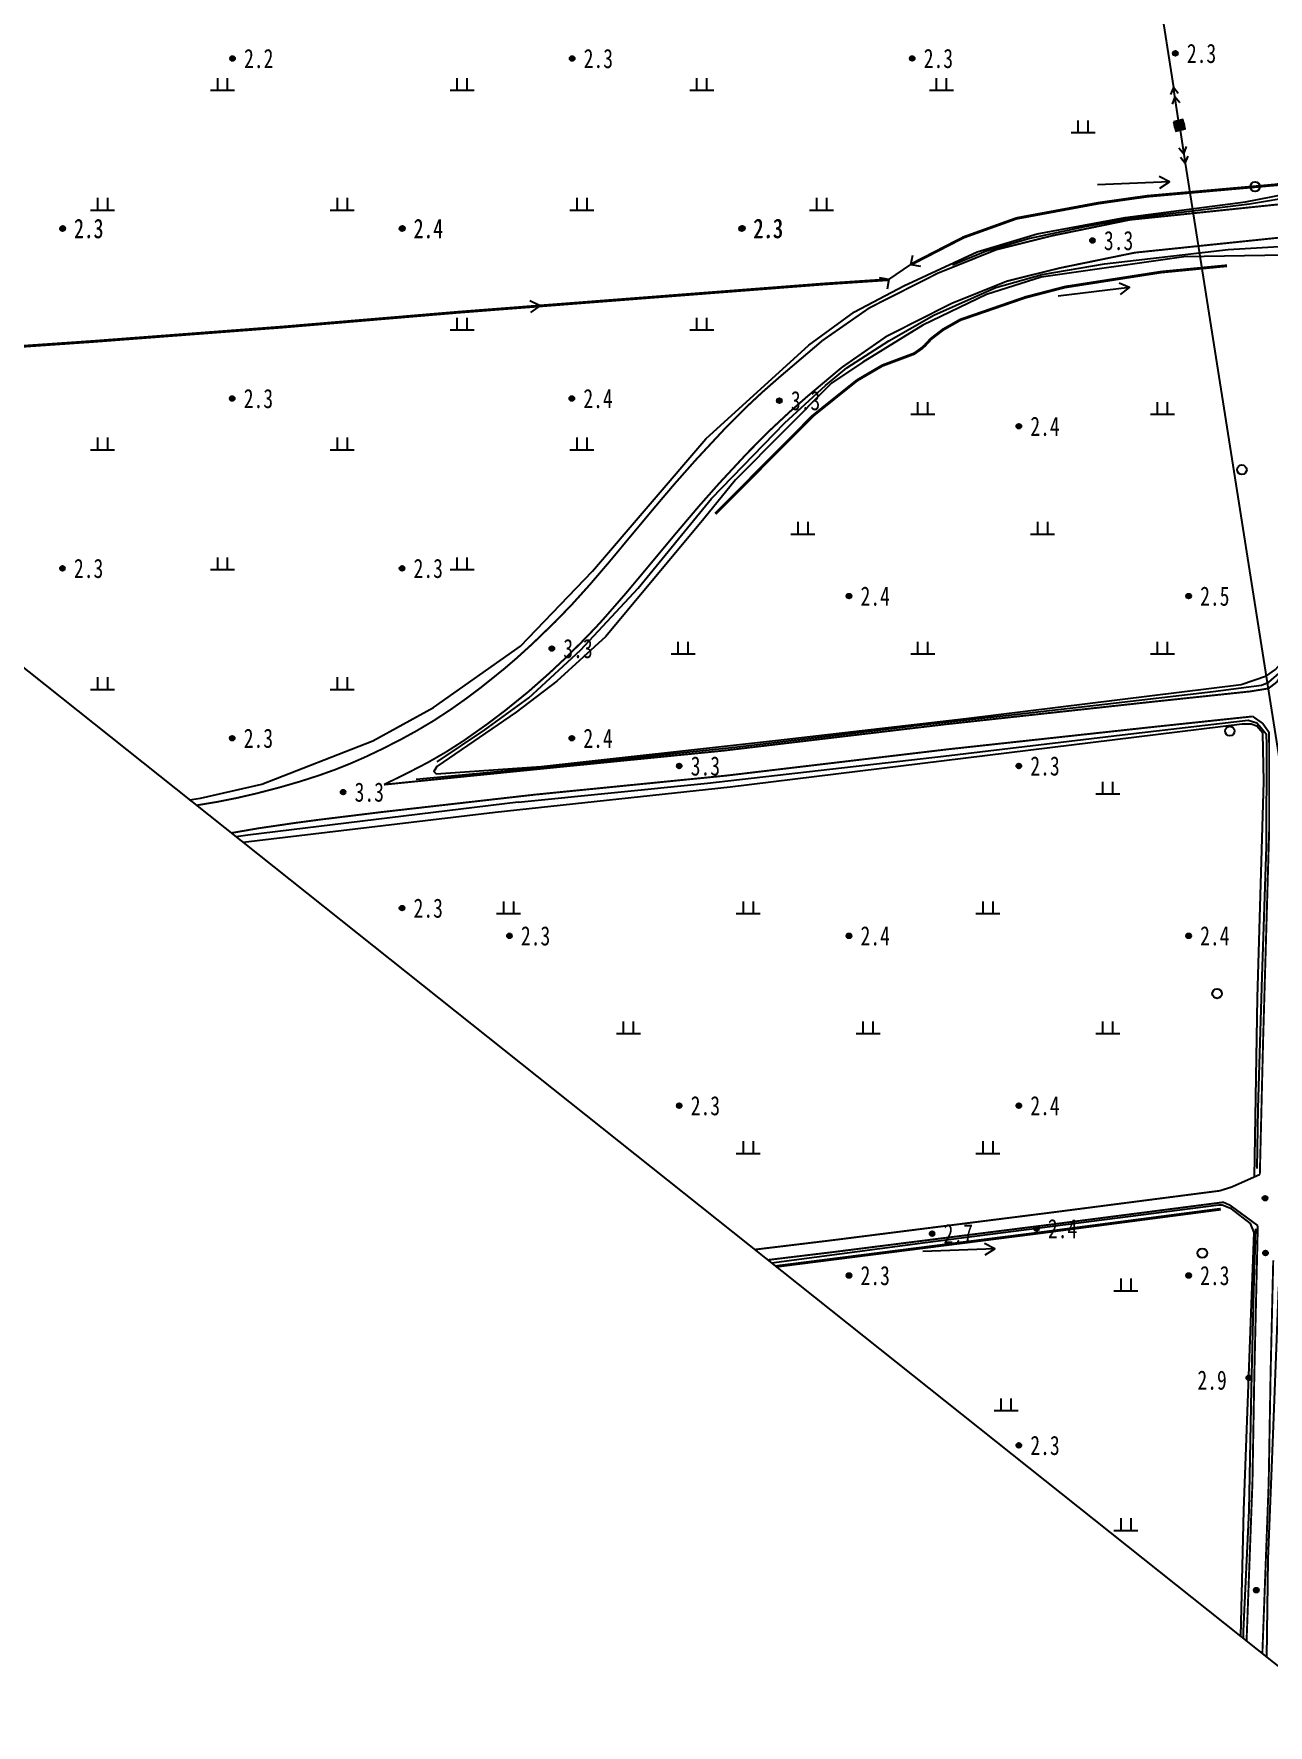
# Model space of a CAD drawing. Header units: metres. Extents: x 494039 to 619385, y 3351420 to 3402703.
# Drawn here: x 581874.1 to 582131.6, y 3396164.6 to 3396517.3 of the extents above; entities that cross this region are included whole.
import ezdxf
from ezdxf.enums import TextEntityAlignment as Align

# ---------------------------------------------------------------- set-up
doc = ezdxf.new("R2010")
doc.units = ezdxf.units.M
for name, pattern in [('2180', [0]), ('8521', [0]), ('9376', [0])]:
    doc.linetypes.add(name, pattern=pattern)
for name, color, linetype in [('220200', 130, 'Continuous'), ('220900', 130, '2180'), ('261301', 141, 'Continuous'), ('420500', 8, 'Continuous'), ('510301', 8, 'Continuous'), ('510303', 8, 'Continuous'), ('541000', 8, 'Continuous'), ('720100', 8, 'Continuous'), ('760201', 8, '8521'), ('810302', 8, 'Continuous'), ('810510', 8, 'Continuous'), ('范围线', 8, 'Continuous')]:
    doc.layers.add(name, color=color, linetype=linetype)

# ---------------------------------------------------------------- blocks, each defined once
blk = doc.blocks.new('gc170')
at = {"linetype": 'Continuous'}
blk.add_circle((0, 0), 0.5, dxfattribs=at)
blk = doc.blocks.new('gc002')
at = {"linetype": 'Continuous'}
blk.add_hatch(color=256, dxfattribs=at).paths.add_polyline_path([(0.5, 0.5), (-0.5, 0.5), (-0.5, -0.5), (0.5, -0.5)])
blk.add_lwpolyline([(-0.5, -0.5), (0.5, -0.5), (0.5, 0.5), (-0.5, 0.5), (-0.5, -0.5)])
blk = doc.blocks.new('gu')
at = {"flags": 128}
for points in [[(3.75, 0), (-3.75, 0)], [(2.71, -0.6), (3.75, 0), (3.75, 0), (2.71, 0.6)]]:
    blk.add_lwpolyline(points, dxfattribs=at)
blk = doc.blocks.new('p_point')
for radius in [0.25, 0.2, 0.15, 0.1, 0.05]:
    blk.add_circle((0, 0), radius)
blk.add_point((0, 0))
blk = doc.blocks.new('vm')
at = {"linetype": 'Continuous'}
for p, q in [((1.25, 0), (-1.25, 0)), ((-0.5, 0), (-0.5, 1.3)), ((0.5, 1.3), (0.5, 0))]:
    blk.add_line(p, q, dxfattribs=at)
blk = doc.blocks.new('gc013a')
at = {"linetype": 'Continuous'}
blk.add_line((0.5, 0), (4, 0), dxfattribs=at)
at = {"linetype": 'Continuous', "flags": 128}
for points in [[(2.31, -0.4), (3, 0), (2.31, 0.4)], [(3.31, -0.4), (4, 0), (3.31, 0.4)]]:
    blk.add_lwpolyline(points, dxfattribs=at)
blk = doc.blocks.new('1-3&1-4')
at = {"layer": '220200', "color": 141, "linetype": 'Continuous', "const_width": 0.6, "flags": 128}
for points in [[(582138.7237, 3396577.2333), (582137.282, 3396529.0116), (582135.8874, 3396487.6), (582135.6724, 3396486.6321), (582133.4619, 3396485.8517), (582106.3471, 3396483.449), (582096.226, 3396482.0143), (582079.097, 3396478.8324), (582068.1128, 3396474.8905), (582057.1012, 3396469.223)], [(581795.1246, 3396446.2422), (581816.7896, 3396447.7706), (581854.1855, 3396450.9424), (581886.3882, 3396453.1652), (581925.9855, 3396456.168), (581962.625, 3396459.2589), (582038.8786, 3396465.1497), (582052.5126, 3396466.0597)], [(582045.8541, 3396445.0458), (582051.1279, 3396448.1364), (582057.7867, 3396450.629), (582059.3232, 3396451.7225), (582060.0187, 3396452.3313), (582061.2805, 3396453.7001), (582063.7983, 3396455.6341), (582067.4103, 3396457.6805), (582081.0538, 3396462.3882), (582089.2594, 3396464.516), (582109.2757, 3396467.6329), (582123.0551, 3396468.966)], [(582045.8541, 3396445.0458), (582036.6144, 3396437.6431), (582016.3113, 3396417.2171)], [(582121.7494, 3396272.1957), (582082.5999, 3396267.0703), (582028.8911, 3396260.2344)]]:
    blk.add_lwpolyline(points, dxfattribs=at)
at = {"layer": '220900', "color": 141, "linetype": 'Continuous'}
for p, q in [((582057.1012, 3396469.223), (582057.4629, 3396471.19)), ((582052.5126, 3396466.0597), (582050.5456, 3396466.4214)), ((582057.1012, 3396469.223), (582059.0682, 3396468.8613)), ((582052.5126, 3396466.0597), (582052.1509, 3396464.0927))]:
    blk.add_line(p, q, dxfattribs=at)
at = {"layer": '220900', "color": 141, "linetype": '2180', "flags": 128}
blk.add_lwpolyline([(582052.5126, 3396466.0597), (582057.1012, 3396469.223)], dxfattribs=at)
at = {"layer": '420500', "color": 8, "linetype": 'Continuous', "const_width": 0.4, "flags": 128}
for points in [[(582139.3679, 3396482.332), (582102.7973, 3396478.5425), (582086.5908, 3396475.2221), (582074.9998, 3396472.3391), (582062.756, 3396467.4243), (582048.4409, 3396460.1805), (582038.682, 3396453.3912)], [(582042.6327, 3396447.7124), (582051.9953, 3396454.226), (582065.6116, 3396461.1162), (582077.1333, 3396465.7411), (582088.1206, 3396468.4739), (582103.847, 3396471.696), (582140.1346, 3396475.4566)], [(582140.1346, 3396475.4566), (582140.624, 3396472.5092), (582139.9203, 3396451.7901), (582138.6693, 3396418.6791), (582138.6605, 3396394.6122), (582138.0094, 3396391.9512), (582135.0065, 3396384.5779), (582133.4351, 3396382.1398), (582131.7103, 3396380.7935), (582127.8446, 3396380.1683)], [(581908.0187, 3396356.4125), (581912.404, 3396357.1425), (581916.3708, 3396357.929), (581920.617, 3396358.9096), (581925.4388, 3396360.167), (581929.6118, 3396361.3777), (581933.6826, 3396362.6858), (581937.0713, 3396363.8983), (581939.9765, 3396365.0565), (581943.244, 3396366.4873), (581946.8721, 3396368.2093), (581950.8454, 3396370.2429), (581953.9739, 3396371.9611), (581957.425, 3396374.0073), (581961.004, 3396376.3464), (581964.1335, 3396378.557), (581967.5071, 3396381.0864), (581972.2887, 3396384.9277), (581974.833, 3396387.1172), (581978.1018, 3396390.0827), (581982.8636, 3396394.6796), (581986.4397, 3396398.3776), (581990.0313, 3396402.3635), (581993.9604, 3396406.9481), (582003.4096, 3396418.2988), (582007.7521, 3396423.4209), (582012.2646, 3396428.518), (582018.0533, 3396434.7346), (582022.7028, 3396439.42), (582026.0786, 3396442.5728), (582029.7668, 3396445.8072), (582038.682, 3396453.3912)], [(582042.6327, 3396447.7124), (582035.5411, 3396441.7523), (582031.7902, 3396438.4706), (582027.5042, 3396434.4721), (582022.9603, 3396429.889), (582016.9909, 3396423.4684), (582012.8736, 3396418.8158), (582008.074, 3396413.1529), (581997.7008, 3396400.7212), (581992.8225, 3396395.1365), (581991.1934, 3396393.3671), (581988.2677, 3396390.3351), (581984.9905, 3396387.1082), (581981.6368, 3396383.9591), (581977.3114, 3396380.1396), (581972.6073, 3396376.3246), (581968.7453, 3396373.3976), (581963.7983, 3396369.9071), (581959.9861, 3396367.4654), (581956.2961, 3396365.3422), (581952.415, 3396363.3362), (581947.1573, 3396360.7329)], [(582127.8446, 3396380.1683), (582107.0311, 3396377.9641), (582064.4082, 3396373.3275), (582017.9763, 3396367.817), (581978.2122, 3396363.867)], [(581978.7298, 3396358.6567), (582018.5437, 3396362.6117), (582064.9999, 3396368.125), (582107.5899, 3396372.7581), (582128.396, 3396374.9615)], [(582128.396, 3396374.9615), (582130.4718, 3396373.5197), (582131.8271, 3396371.6045), (582131.8463, 3396351.485), (582130.5807, 3396307.6628), (582129.8915, 3396279.4168)], [(581978.2122, 3396363.867), (581947.1573, 3396360.7329)], [(581978.7298, 3396358.6567), (581946.6213, 3396355.0045), (581933.7951, 3396353.4331), (581928.6725, 3396352.7529), (581921.0045, 3396351.6305), (581915.2728, 3396350.6404)], [(582129.8915, 3396279.4168), (582123.9867, 3396276.7956), (582121.5158, 3396276.0243), (582086.9501, 3396271.5569), (582040.0661, 3396265.631), (582024.4717, 3396263.751)], [(582027.191, 3396261.5872), (582040.3692, 3396263.176), (582087.2637, 3396269.1032), (582122.2876, 3396273.6298), (582123.6885, 3396272.9945), (582129.4672, 3396268.7523)], [(582129.4672, 3396268.7523), (582128.7477, 3396237.9539), (582128.3499, 3396215.1977), (582127.1223, 3396182.072)], [(582130.4158, 3396179.4514), (582131.7371, 3396215.1053), (582132.1353, 3396237.8847), (582132.6872, 3396261.5098)]]:
    blk.add_lwpolyline(points, dxfattribs=at)
at = {"layer": '541000', "color": 8, "linetype": 'Continuous'}
for p, q in [((582085.8024, 3396672.3636), (582111.8554, 3396506.1568)), ((582114.3389, 3396490.3507), (582155.2985, 3396230.2845))]:
    blk.add_line(p, q, dxfattribs=at)
at = {"layer": '760201', "color": 8, "linetype": '8521', "flags": 128}
for points in [[(582055.5929, 3396464.8017), (582070.9019, 3396471.8801), (582083.4582, 3396475.6033), (582101.8043, 3396478.9937), (582126.878, 3396482.2865), (582137.9474, 3396484.4471), (582138.9805, 3396485.3537), (582139.2613, 3396486.5361), (582141.12, 3396504.1859), (582141.6541, 3396539.8622), (582143.3315, 3396578.5794), (582142.9277, 3396586.453)], [(581979.98, 3396364.5146), (582028.8487, 3396369.9039), (582068.6383, 3396374.5258), (582125.9847, 3396381.6376), (582131.2662, 3396383.4121), (582133.1526, 3396384.7224), (582134.2847, 3396385.9974), (582135.0396, 3396387.2548), (582137.6363, 3396395.8649), (582137.2254, 3396407.2887), (582138.2482, 3396469.324), (582137.1074, 3396470.6798), (582135.1946, 3396471.1576), (582114.0536, 3396470.8512), (582084.2478, 3396466.5931), (582072.8839, 3396462.9319), (582059.5991, 3396456.5791), (582047.0968, 3396448.8805), (582040.5582, 3396444.5015)], [(581906.5506, 3396357.5807), (581908.8709, 3396357.9011), (581921.6505, 3396360.8042), (581944.8658, 3396369.88), (581957.5237, 3396376.8384), (581975.6588, 3396389.6075), (581990.6289, 3396405.2493), (582014.3381, 3396432.8903), (582035.767, 3396452.4215), (582045.313, 3396459.3626), (582055.5929, 3396464.8017)], [(582040.5582, 3396444.5015), (582020.5223, 3396424.2856), (582013.8744, 3396416.1618), (581993.4233, 3396391.6598), (581983.21, 3396382.3411), (581974.7594, 3396375.8583), (581958.1591, 3396364.486), (581957.5302, 3396363.4525), (581958.0325, 3396362.9597), (581979.98, 3396364.5146)], [(582128.76, 3396278.9145), (582129.405, 3396316.2376), (582130.706, 3396361.4153), (582130.5403, 3396371.4919), (582129.2683, 3396372.9138), (582128.1153, 3396373.3139), (582126.2293, 3396373.3479), (582019.3594, 3396360.2094), (581970.3875, 3396354.9491)], [(581970.3875, 3396354.9491), (581917.7482, 3396348.6707)], [(582125.8964, 3396183.0475), (582126.543, 3396209.3991), (582128.7112, 3396267.3082), (582127.9631, 3396269.2114), (582123.9508, 3396272.2322), (582122.0345, 3396273.0551), (582121.355, 3396273.0219), (582060.0734, 3396265.161), (582028.0312, 3396260.9186)]]:
    blk.add_lwpolyline(points, dxfattribs=at)
at = {"layer": '810510', "color": 8, "linetype": '9376', "flags": 128}
for points in [[(582137.7138, 3396483.4755), (582127.7063, 3396481.8293), (582113.535, 3396480.0559), (582102.7501, 3396478.8082), (582093.0213, 3396477.0263), (582081.8706, 3396474.6722), (582072.6264, 3396471.943), (582065.7469, 3396469.0688)], [(581982.5895, 3396364.5753), (581994.261, 3396365.826), (582020.3795, 3396368.514), (582042.7766, 3396371.2232), (582059.3726, 3396373.1738), (582076.8781, 3396375.1662), (582097.557, 3396377.5085), (582120.1722, 3396380.1264), (582130.2513, 3396381.5068), (582131.74, 3396382.0783), (582133.8961, 3396383.9903), (582135.5813, 3396387.5606), (582138.0226, 3396394.3375), (582138.2622, 3396397.7395), (582138.1227, 3396423.3427), (582139.3168, 3396459.5957), (582139.0996, 3396471.21), (582138.8037, 3396472.3963), (582137.4367, 3396473.1724)], [(582052.5162, 3396453.2991), (582061.9111, 3396458.6453), (582074.8422, 3396464.425), (582084.5084, 3396467.1472), (582097.5129, 3396469.3716), (582123.3181, 3396472.3131), (582137.4367, 3396473.1724)], [(581958.2363, 3396365.4732), (581968.2133, 3396372.1289), (581977.3726, 3396378.8614), (581988.145, 3396388.7467), (582000.1591, 3396401.6956), (582015.4736, 3396420.3954), (582030.7986, 3396436.2222), (582039.2512, 3396443.9923), (582043.7003, 3396447.6522), (582052.5162, 3396453.2991)], [(581975.1654, 3396357.1021), (582014.6388, 3396361.0383), (582063.9045, 3396366.7046), (582102.3382, 3396371.2607), (582127.4492, 3396374.2072), (582129.235, 3396373.6182), (582130.1551, 3396372.6064), (582131.2061, 3396371.3048), (582131.3133, 3396369.0414), (582131.1968, 3396347.735), (582130.3048, 3396320.7008), (582129.4846, 3396293.1696), (582129.2761, 3396280.6826)], [(581953.9032, 3396361.8486), (581982.5895, 3396364.5753)], [(581975.1654, 3396357.1021), (581918.7728, 3396350.2223), (581916.2857, 3396349.8344)], [(582126.4611, 3396182.5981), (582126.5006, 3396184.1347), (582127.6743, 3396209.3599), (582128.1421, 3396234.5689), (582128.632, 3396255.1665), (582129.022, 3396268.0857)], [(582133.7844, 3396256.0151), (582132.5781, 3396225.1975), (582131.5319, 3396199.1547), (582131.2609, 3396178.7789)]]:
    blk.add_lwpolyline(points, dxfattribs=at)
at = {"layer": '范围线', "color": 8, "flags": 128}
blk.add_lwpolyline([(580974.9971, 3398172.2884), (580158.1729, 3397748.7629), (583102.2681, 3395406.1495), (589376.9328, 3392493.3034), (594318.9563, 3392016.403), (594002.9657, 3392059.9931), (593709.5027, 3392110.274), (593489.39, 3392154.2585), (593446.55, 3392164.1073), (593184.0367, 3392224.4585), (592856.0894, 3392311.9807), (592630.9821, 3392379.424), (592345.2786, 3392474.0542), (592112.8421, 3392558.6278), (591835.9381, 3392668.5492), (591571.4074, 3392783.2499), (591303.4331, 3392909.9936), (591275.2655, 3392923.316), (591065.2798, 3393031.2284), (591019.813, 3393054.5939), (590886.2864, 3393127.1825), (590776.1303, 3393189.2284), (589711.9005, 3393302.4152), (583546.9224, 3396125.8295)], close=True, dxfattribs=at)
at = {"layer": '261301', "color": 141, "linetype": 'Continuous', "xscale": 2, "yscale": 2}
for p, rotation in [((582103.5383, 3396486.1497, 2.7023), 2.17151004354582), ((582095.2833, 3396463.5013, 2.7023), 6.869763963618572), ((581972.2727, 3396459.9987, 3.0049), 4.383127132750797), ((582067.0963, 3396263.6351, -0.0928), 2.303290336425909)]:
    blk.add_blockref('gu', p, dxfattribs=dict(at, rotation=rotation))
at = {"layer": '510301', "color": 8, "linetype": 'Continuous', "xscale": 2, "yscale": 2}
for p in [(582128.9092, 3396485.4483, 2.6567), (582126.1514, 3396426.4137, 2.7443), (582123.6282, 3396371.895, 2.9606), (582120.9802, 3396317.1597, 2.9338), (582117.8923, 3396263.0176, 2.8892)]:
    blk.add_blockref('gc170', p, dxfattribs=at)
at = {"layer": '510303', "color": 8, "linetype": 'Continuous', "xscale": 2, "yscale": 2, "rotation": 284.273010054158}
blk.add_blockref('gc002', (582113.0943, 3396498.2533, 3.9219), dxfattribs=at)
at = {"layer": '541000', "color": 8, "linetype": 'Continuous', "xscale": 2, "yscale": 2}
for rotation in [98.90866420831985, 278.950367038388]:
    blk.add_blockref('gc013a', (582113.0943, 3396498.2533), dxfattribs=dict(at, rotation=rotation))
blk.add_blockref('gc170', (582113.0943, 3396498.2533), dxfattribs=at)
blk.add_blockref('gc170', (582113.0943, 3396498.2533), dxfattribs=at)
at = {"layer": '720100', "color": 8, "linetype": 'Continuous', "xscale": 2, "yscale": 2, "zscale": 2}
for p in [(581915.5648, 3396512.1826, 2.2218), (581986.4196, 3396512.1827, 2.2999), (582057.3701, 3396512.2018, 2.2559), (582112.2655, 3396513.2513, 2.2794), (581880.0769, 3396476.6899, 2.2859), (581880.1373, 3396476.7551, 2.2892), (581950.9317, 3396476.6901, 2.353), (581950.9921, 3396476.7553, 2.3521), (582021.7865, 3396476.6902, 2.2718), (582021.8469, 3396476.7554, 2.2719), (582021.9426, 3396476.7744, 2.2727), (582094.9618, 3396474.2196, 3.2558), (581915.5043, 3396441.2626, 2.2781), (581986.359, 3396441.2628, 2.3589), (582029.6481, 3396440.8229, 3.2866), (582079.6102, 3396435.4818, 2.3827), (581880.0768, 3396405.8352, 2.2624), (581950.9316, 3396405.8353, 2.2868), (582044.1827, 3396400.0543, 2.3926), (582115.0375, 3396400.0545, 2.4736), (581982.1743, 3396389.1158, 3.2539), (581915.5041, 3396370.4078, 2.346), (581986.3589, 3396370.408, 2.3921), (582008.7552, 3396364.6269, 3.339), (582079.61, 3396364.627, 2.3284), (581938.6314, 3396359.18, 3.2944), (581950.9314, 3396334.9805, 2.3385), (581973.3278, 3396329.1994, 2.3473), (582044.1826, 3396329.1995, 2.3913), (582115.0373, 3396329.1997, 2.4366), (582008.7551, 3396293.7721, 2.3269), (582079.6099, 3396293.7722, 2.4007), (582130.9804, 3396274.4718, 3.2727), (582083.279, 3396268.123, 2.4136), (582061.5096, 3396267.0767, 2.6518), (582131.073, 3396263.0462, 3.1985), (582044.1824, 3396258.3447, 2.2894), (582115.0372, 3396258.3449, 2.2833), (582127.5764, 3396237, 2.9415), (582079.6097, 3396222.9174, 2.2906), (582129.1614, 3396192.7266, 3.1993)]:
    blk.add_blockref('p_point', p, dxfattribs=at)
at = {"layer": '810302', "color": 8, "linetype": 'Continuous', "xscale": 2, "yscale": 2}
for p in [(581913.462, 3396505.5142), (581963.462, 3396505.5142), (582013.462, 3396505.5142), (582063.462, 3396505.5142), (582093.0102, 3396496.648), (581888.462, 3396480.5142), (581938.462, 3396480.5142), (581988.462, 3396480.5142), (582038.462, 3396480.5142), (581963.462, 3396455.5142), (582013.462, 3396455.5142), (582059.5707, 3396437.9305), (582109.5707, 3396437.9305), (581888.462, 3396430.5142), (581938.462, 3396430.5142), (581988.462, 3396430.5142), (582034.5707, 3396412.9305), (582084.5707, 3396412.9305), (581913.462, 3396405.5142), (581963.462, 3396405.5142), (582009.5707, 3396387.9305), (582059.5707, 3396387.9305), (582109.5707, 3396387.9305), (581888.462, 3396380.5142), (581938.462, 3396380.5142), (582098.1621, 3396358.7509), (581973.1621, 3396333.7509), (582023.1621, 3396333.7509), (582073.1621, 3396333.7509), (581998.1621, 3396308.7509), (582048.1621, 3396308.7509), (582098.1621, 3396308.7509), (582023.1621, 3396283.7509), (582073.1621, 3396283.7509), (582101.9493, 3396255.1076), (582076.9493, 3396230.1076), (582101.9493, 3396205.1076)]:
    blk.add_blockref('vm', p, dxfattribs=at)
at = {"layer": '720100', "color": 8, "width": 0.75}
for s, p in [('2.2', (581917.9648, 3396512.1826, 2.2218)), ('2.3', (581988.8196, 3396512.1827, 2.2999)), ('2.3', (582059.7701, 3396512.2018, 2.2559)), ('2.3', (582114.6655, 3396513.2513, 2.2794)), ('2.3', (581882.4769, 3396476.6899, 2.2859)), ('2.3', (581882.5373, 3396476.7551, 2.2892)), ('2.4', (581953.3317, 3396476.6901, 2.353)), ('2.4', (581953.3921, 3396476.7553, 2.3521)), ('2.3', (582024.1865, 3396476.6902, 2.2718)), ('2.3', (582024.2469, 3396476.7554, 2.2719)), ('2.3', (582024.3426, 3396476.7744, 2.2727)), ('3.3', (582097.3618, 3396474.2196, 3.2558)), ('2.3', (581917.9043, 3396441.2626, 2.2781)), ('2.4', (581988.759, 3396441.2628, 2.3589)), ('3.3', (582032.0481, 3396440.8229, 3.2866)), ('2.4', (582082.0102, 3396435.4818, 2.3827)), ('2.3', (581882.4768, 3396405.8352, 2.2624)), ('2.3', (581953.3316, 3396405.8353, 2.2868)), ('2.4', (582046.5827, 3396400.0543, 2.3926)), ('2.5', (582117.4375, 3396400.0545, 2.4736)), ('3.3', (581984.5743, 3396389.1158, 3.2539)), ('2.3', (581917.9041, 3396370.4078, 2.346)), ('2.4', (581988.7589, 3396370.408, 2.3921)), ('3.3', (582011.1552, 3396364.6269, 3.339)), ('2.3', (582082.01, 3396364.627, 2.3284)), ('3.3', (581941.0314, 3396359.18, 3.2944)), ('2.3', (581953.3314, 3396334.9805, 2.3385)), ('2.3', (581975.7278, 3396329.1994, 2.3473)), ('2.4', (582046.5826, 3396329.1995, 2.3913)), ('2.4', (582117.4373, 3396329.1997, 2.4366)), ('2.3', (582011.1551, 3396293.7721, 2.3269)), ('2.4', (582082.0099, 3396293.7722, 2.4007)), ('2.7', (582063.9096, 3396267.0767, 2.6518)), ('2.4', (582085.679, 3396268.123, 2.4136)), ('2.3', (582046.5824, 3396258.3447, 2.2894)), ('2.3', (582117.4372, 3396258.3449, 2.2833)), ('2.9', (582116.8667, 3396236.5371, 2.9415)), ('2.3', (582082.0097, 3396222.9174, 2.2906))]:
    blk.add_text(s, height=4, dxfattribs=at).set_placement(p, align=Align.MIDDLE_LEFT)

msp = doc.modelspace()

# ---------------------------------------------------------------- block references
msp.add_blockref('1-3&1-4', (0, 0))

doc.saveas('drawing.dxf')
